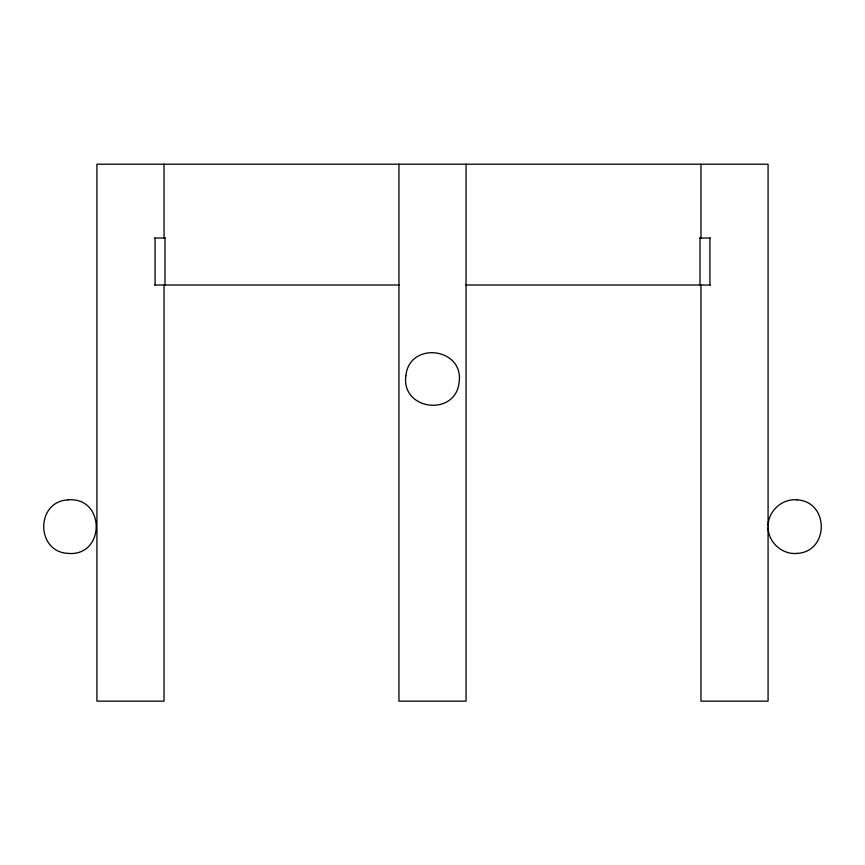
<?xml version="1.0" encoding="UTF-8"?>
<svg xmlns="http://www.w3.org/2000/svg" width="865" height="865" viewBox="0 0 865 865"><rect width="100%" height="100%" fill="white"/><g stroke="black" fill="none" stroke-linecap="round" stroke-linejoin="round"><path stroke-width="1.3" d="M768.12 525.552C768.336 510.815 782.414 498.316 797.076 499.873M67.913 499.873C35.681 501.559 35.681 551.708 67.913 553.395M797.087 553.395C829.319 551.708 829.319 501.559 797.087 499.873M67.924 499.873C105.617 496.478 105.617 556.79 67.924 553.395M797.076 553.395C782.414 554.952 768.336 542.452 768.12 527.715M154.759 238.037L165.55 238.037M699.58 238.037L710.37 238.037M154.759 285.018L399.154 285.018M465.846 285.018L710.37 285.018M709.916 238.037L709.916 285.018M700.964 164.209L700.964 238.037M700.964 285.018L700.964 701.137L768.077 701.137L768.077 164.209L96.923 164.209L96.923 701.137L164.036 701.137L164.036 285.018M699.99 238.037L699.99 285.018M466.062 164.209L466.062 701.137L398.938 701.137L398.938 164.209M165.01 238.037L165.01 285.018M164.036 164.209L164.036 238.037M155.084 238.037L155.084 285.018M405.858 375.745C400.938 410.388 455.628 417.027 459.142 382.211C464.062 347.568 409.372 340.929 405.858 375.745"/></g></svg>
